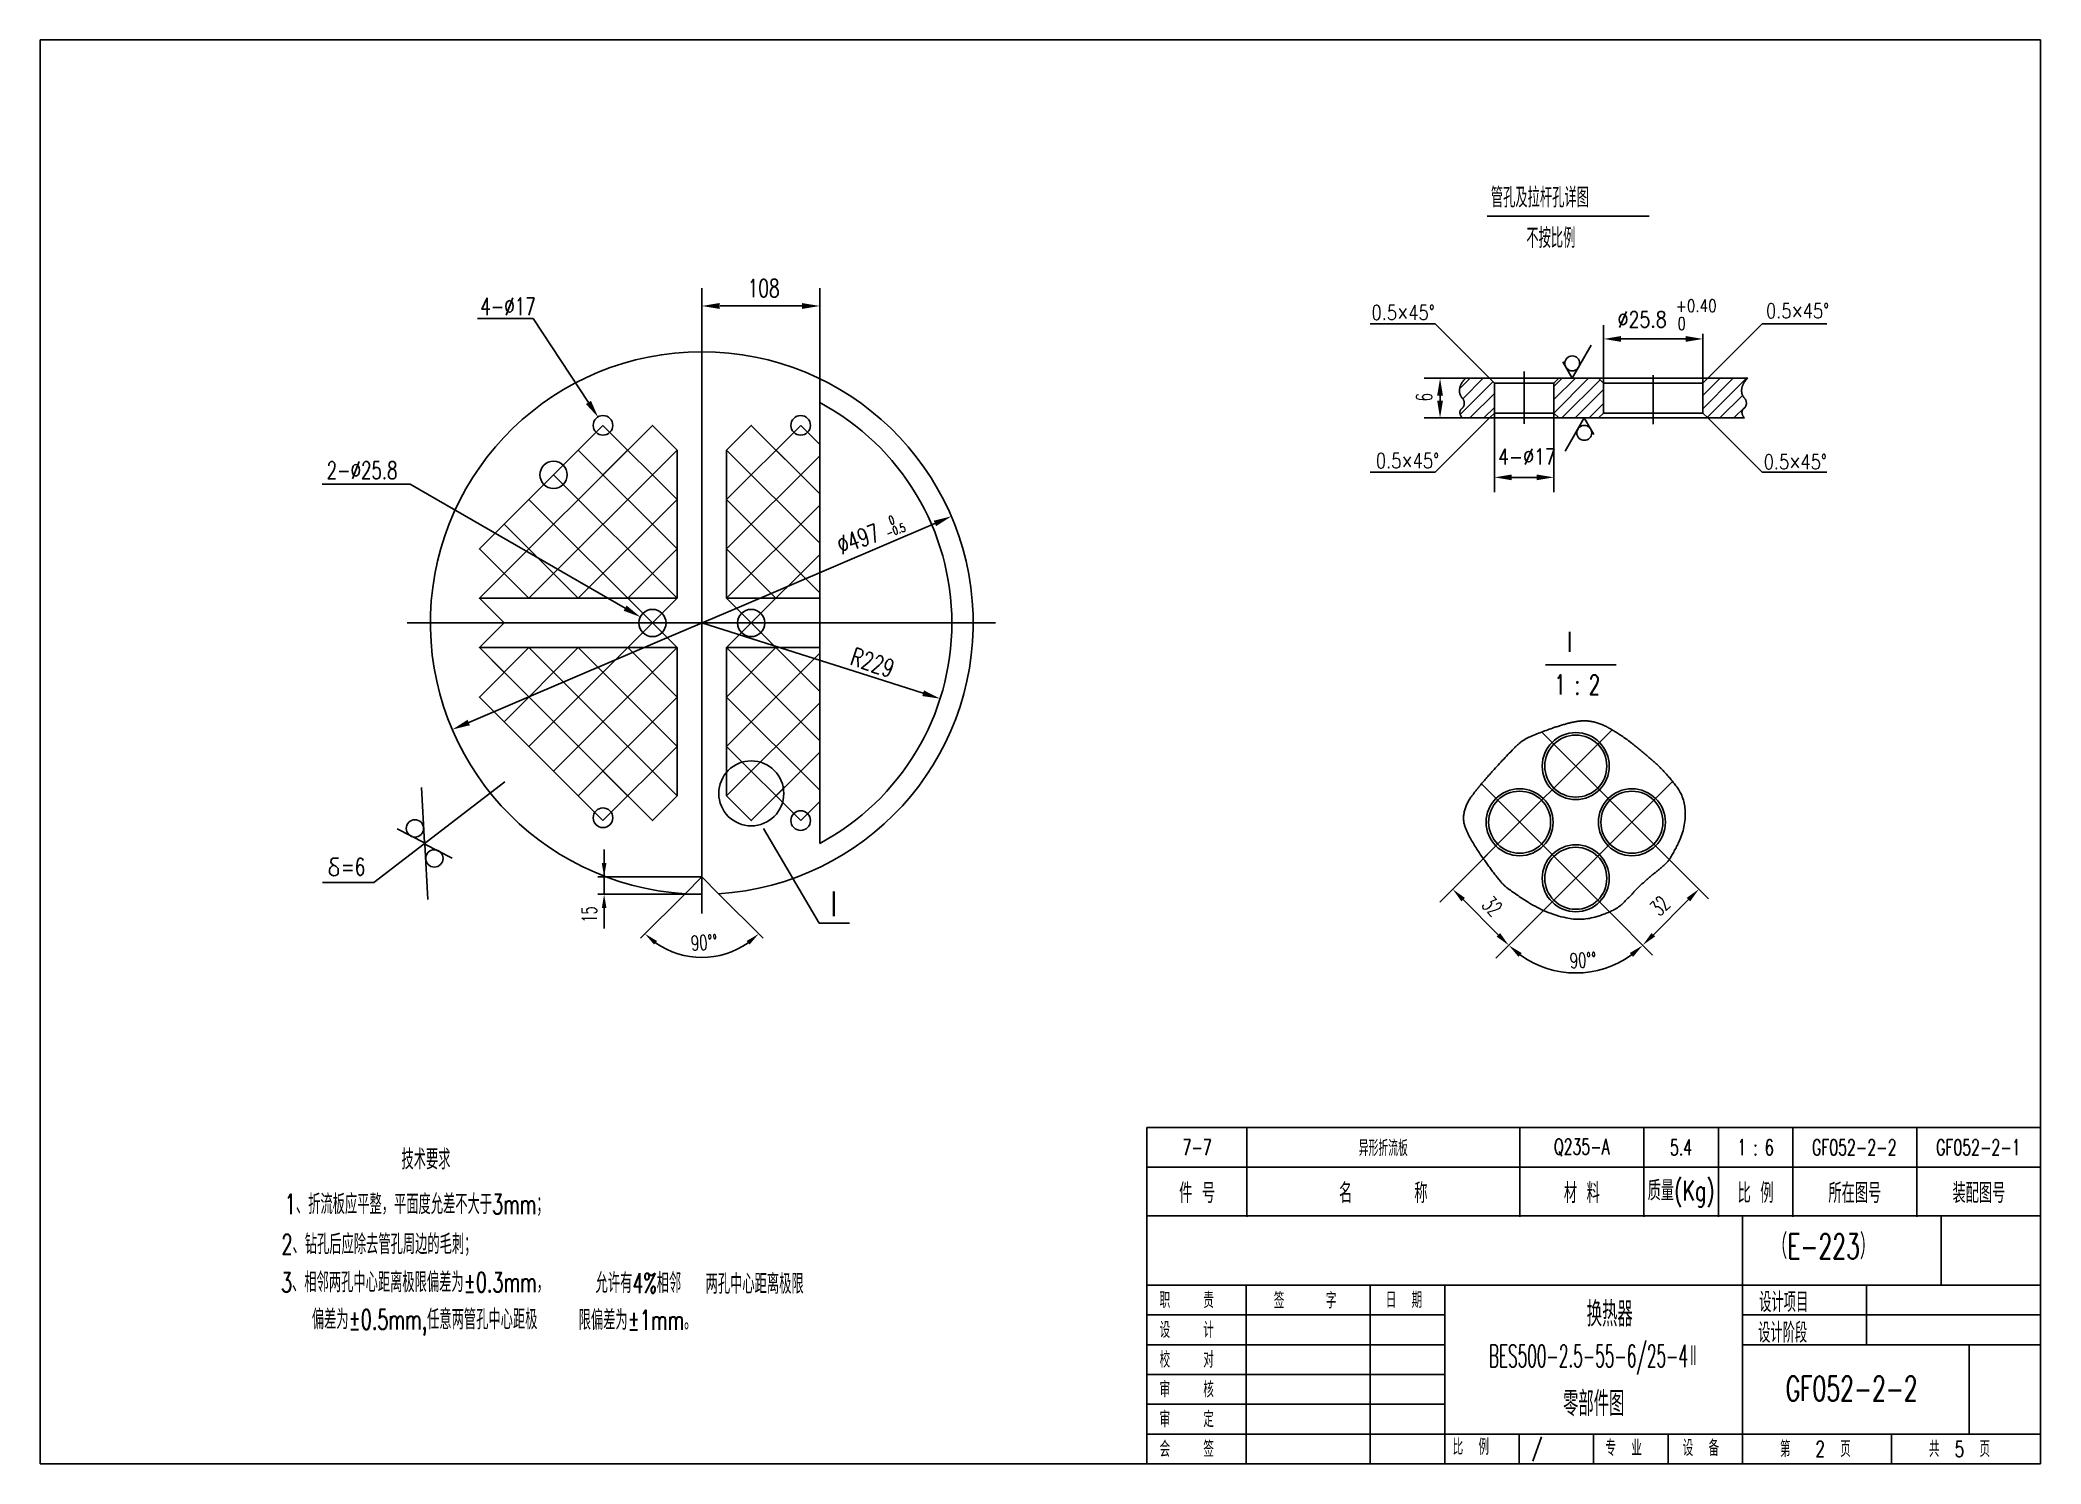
# Model space of a CAD drawing. Extents: x 477 to 880, y 14 to 301.
import ezdxf
from ezdxf.enums import TextEntityAlignment as Align

# ---------------------------------------------------------------- set-up
doc = ezdxf.new("R2010")
doc.units = 0
doc.header["$LTSCALE"] = 10
doc.header["$MEASUREMENT"] = 0
doc.linetypes.add('DASHDOT-M', pattern=[36, 30, -3, 0, -3])
doc.linetypes.add('DIVIDE-M', pattern=[39, 30, -3, 0, -3, 0, -3])
doc.layers.get('0').update_dxf_attribs({"linetype": 'CONTINUOUS'})
for name, color, linetype in [('CDR_DWG1', 4, 'CONTINUOUS'), ('CDR_DWG2', 2, 'CONTINUOUS'), ('CDR_DWG3', 1, 'DASHDOT-M'), ('CDR_DWG4', 3, 'DIVIDE-M')]:
    doc.layers.add(name, color=color, linetype=linetype)
doc.styles.add('HZ', font='romans', dxfattribs={"width": 0.7, "bigfont": 'hz'})

# ---------------------------------------------------------------- blocks, each defined once
blk = doc.blocks.new('SY', base_point=(289.2, -51.1))
blk.add_circle((289.2, -51.1), 9)

msp = doc.modelspace()

# ---------------------------------------------------------------- linework, layer by layer
for p, q in [((477.09, 301.21), (477.09, 14.21)), ((477.09, 301.21), (880.09, 301.21)), ((610.41, 239.85), (610.41, 251.2)), ((634.17, 228.14), (634.17, 251.2)), ((614.11, 247.6), (630.57, 247.6)), ((576.46, 245.05), (565.19, 245.05)), ((587.58, 228.16), (576.46, 245.05)), ((758.14, 243.98), (745.09, 243.98)), ((769.09, 233.03), (758.14, 243.98)), ((792.09, 232.03), (792.09, 243.72)), ((812.09, 232.03), (812.09, 242.02)), ((813.09, 233.03), (824.03, 243.98)), ((824.03, 243.98), (837.08, 243.98)), ((808.59, 240.96), (795.59, 240.96)), ((776.09, 234.41), (776.09, 223.86)), ((764.3, 233.03), (755.94, 233.03)), ((765.18, 233.03), (763.09, 230.94)), ((769.79, 232.33), (763.2, 225.74)), ((767.83, 233.03), (763.71, 228.91)), ((770.09, 229.98), (765.14, 225.03)), ((789.05, 233.03), (782.05, 226.03)), ((786.4, 233.03), (782.09, 228.72)), ((783.74, 233.03), (782.09, 231.38)), ((791.39, 232.73), (783.7, 225.03)), ((792.09, 230.77), (786.35, 225.03)), ((818.22, 233.03), (812.09, 226.9)), ((815.56, 233.03), (812.09, 229.56)), ((820.87, 233.03), (812.98, 225.14)), ((759.14, 228.53), (759.14, 229.53)), ((770.09, 227.15), (767.97, 225.03)), ((770.09, 226.03), (770.09, 210.06)), ((782.09, 226.03), (782.09, 210.06)), ((792.09, 227.94), (789.18, 225.03)), ((820.08, 229.59), (815.52, 225.03)), ((820.52, 227.2), (818.35, 225.03)), ((565.61, 188.69), (600.46, 223.54)), ((565.61, 198.65), (590.5, 223.54)), ((605.44, 208.61), (590.5, 223.54)), ((605.44, 218.56), (600.46, 223.54)), ((615.39, 208.61), (630.33, 223.54)), ((615.39, 218.56), (620.37, 223.54)), ((634.17, 209.74), (620.37, 223.54)), ((634.17, 219.69), (630.33, 223.54)), ((763.65, 225.03), (755.94, 225.03)), ((769.09, 225.03), (758.14, 214.09)), ((813.09, 225.03), (824.03, 214.09)), ((575.57, 188.69), (605.44, 218.56)), ((605.44, 198.65), (585.52, 218.56)), ((634.17, 199.78), (615.39, 218.56)), ((615.39, 198.65), (634.17, 217.43)), ((758.14, 214.09), (745.09, 214.09)), ((824.03, 214.09), (837.08, 214.09)), ((551.67, 211.66), (533.91, 211.66)), ((594.96, 186.7), (551.67, 211.66)), ((605.44, 188.69), (580.55, 213.58)), ((778.59, 213.06), (773.59, 213.06)), ((600.46, 183.71), (575.57, 208.61)), ((585.52, 188.69), (605.44, 208.61)), ((634.17, 189.82), (615.39, 208.61)), ((615.39, 188.69), (634.17, 207.47)), ((585.52, 188.69), (570.59, 203.63)), ((657.38, 203.78), (616.98, 186.52)), ((575.57, 188.69), (565.61, 198.65)), ((595.48, 188.69), (605.44, 198.65)), ((625.35, 188.69), (615.39, 198.65)), ((620.37, 183.71), (634.17, 197.52)), ((570.59, 183.71), (565.61, 188.69)), ((600.46, 183.71), (605.44, 188.69)), ((616.98, 186.52), (603.85, 180.91)), ((620.37, 183.71), (615.39, 188.69)), ((570.59, 183.71), (565.61, 178.74)), ((600.46, 183.71), (575.57, 158.82)), ((600.46, 183.71), (605.44, 178.74)), ((610.41, 183.71), (626.28, 178.68)), ((620.37, 183.71), (615.39, 178.74)), ((620.37, 183.71), (634.17, 169.91)), ((563.45, 163.65), (603.85, 180.91)), ((565.61, 178.74), (600.46, 143.89)), ((575.57, 178.74), (565.61, 168.78)), ((585.52, 178.74), (570.59, 163.8)), ((575.57, 178.74), (605.44, 148.87)), ((605.44, 178.74), (580.55, 153.85)), ((585.52, 178.74), (605.44, 158.82)), ((595.48, 178.74), (605.44, 168.78)), ((615.39, 178.74), (634.17, 159.95)), ((625.35, 178.74), (615.39, 168.78)), ((634.17, 177.61), (615.39, 158.82)), ((642.57, 173.5), (626.28, 178.68)), ((655, 169.55), (642.57, 173.5)), ((565.61, 168.78), (590.5, 143.89)), ((605.44, 168.78), (585.52, 148.87)), ((615.39, 168.78), (634.17, 150)), ((634.17, 167.65), (615.39, 148.87)), ((605.44, 158.82), (590.5, 143.89)), ((615.39, 158.82), (630.33, 143.89)), ((634.17, 157.69), (620.37, 143.89)), ((570.72, 151.68), (544.34, 131.38)), ((554.56, 139.41), (553.95, 150.56)), ((605.44, 148.87), (600.46, 143.89)), ((615.39, 148.87), (620.37, 143.89)), ((634.17, 147.74), (630.33, 143.89)), ((554.56, 139.41), (549.03, 142.22)), ((622.85, 142.26), (634.04, 123.24)), ((554.58, 139.15), (560.11, 136.34)), ((554.58, 139.15), (555.19, 128.01)), ((590.73, 130.78), (590.73, 138.03)), ((768.68, 137.08), (759.08, 127.47)), ((535.46, 134.22), (535.38, 133.98)), ((535.38, 133.98), (535.42, 133.45)), ((535.42, 133.45), (535.45, 133.28)), ((535.45, 133.28), (535.62, 133.06)), ((535.59, 134.44), (535.46, 134.22)), ((535.82, 134.63), (535.59, 134.44)), ((535.62, 133.06), (535.88, 132.89)), ((535.69, 135.57), (535.71, 135.93)), ((535.82, 135.25), (535.69, 135.57)), ((535.71, 135.93), (535.84, 136.12)), ((536.05, 135.03), (535.82, 135.25)), ((535.96, 134.79), (535.82, 134.63)), ((535.84, 136.12), (536.12, 136.31)), ((536.31, 134.87), (535.96, 134.79)), ((536.37, 134.85), (536.05, 135.03)), ((536.12, 136.31), (536.37, 136.34)), ((536.37, 136.34), (537.2, 136.34)), ((536.58, 134.75), (536.37, 134.85)), ((536.77, 134.63), (536.58, 134.75)), ((536.97, 134.46), (536.77, 134.63)), ((536.93, 132.92), (537.14, 133.2)), ((537.14, 134.22), (536.97, 134.46)), ((537.17, 133.9), (537.14, 134.22)), ((537.14, 133.2), (537.17, 133.9)), ((804.56, 136.79), (813.25, 128.1)), ((544.34, 131.38), (534, 131.38)), ((535.88, 132.89), (536.25, 132.77)), ((536.25, 132.77), (536.63, 132.8)), ((536.63, 132.8), (536.93, 132.92)), ((610.41, 132.52), (589.48, 132.52)), ((598.81, 129.04), (589.48, 129.04)), ((590.73, 132.52), (590.73, 129.04)), ((607.05, 129.15), (598.07, 120.17)), ((610.41, 129.04), (598.81, 129.04)), ((613.78, 129.15), (622.76, 120.17)), ((590.73, 126.24), (590.73, 122.13)), ((770.86, 120.87), (763.79, 127.95)), ((780, 125.76), (770.39, 116.16)), ((793.25, 125.48), (801.94, 116.79)), ((802.11, 120.89), (809.18, 127.96)), ((640.19, 123.24), (634.04, 123.24)), ((700.09, 74.02), (880.2, 74.02)), ((700.09, 64.24), (880.09, 64.24)), ((820.08, 14.24), (820.08, 64.24)), ((860.08, 50.24), (860.08, 64.24)), ((720.08, 14.24), (720.08, 50.24)), ((745.08, 14.24), (745.08, 50.24)), ((760.08, 14.24), (760.08, 50.24)), ((845.08, 38.24), (845.08, 50.24)), ((845.08, 38.24), (845.08, 50.24)), ((700.08, 44.24), (760.08, 44.24)), ((820.08, 44.24), (880.08, 44.24)), ((700.08, 38.24), (760.08, 38.24)), ((820.08, 38.24), (880.08, 38.24)), ((865.71, 38.24), (865.71, 20.24)), ((700.08, 32.24), (760.08, 32.24)), ((700.08, 26.24), (760.08, 26.24)), ((700.08, 20.24), (880.08, 20.24)), ((775.08, 14.24), (775.08, 20.24)), ((790.08, 14.24), (790.08, 20.24)), ((805.08, 14.24), (805.08, 20.24)), ((850.08, 14.24), (850.08, 20.24))]:
    msp.add_line(p, q)
for points in [[(789.61, 239.7), (785.76, 233.03), (783.84, 236.37)], [(784.34, 218.37), (788.19, 225.03), (790.11, 221.7)], [(615.39, 188.69), (634.17, 188.69)], [(615.39, 178.74), (634.17, 178.74)]]:
    msp.add_lwpolyline(points)
for centre, radius in [((785.76, 236.03), 1.5), ((788.19, 222.03), 1.5), ((620.38, 149.37), 6.55), ((552.61, 142.3), 1.75), ((556.53, 136.26), 1.75)]:
    msp.add_circle(centre, radius)
for centre, radius, start, end in [((610.41, 132.52), 16.21, 234.91, 305.09), ((786.48, 132.25), 19.08, 234.0169, 305.9831)]:
    msp.add_arc(centre, radius, start, end)
for points in [[(614.01, 247), (614.01, 248.2), (610.41, 247.6)], [(630.57, 247), (630.57, 248.2), (634.17, 247.6)], [(795.59, 241.54), (795.59, 240.37), (792.09, 240.96)], [(808.59, 241.54), (808.59, 240.37), (812.09, 240.96)], [(758.55, 229.53), (759.72, 229.53), (759.14, 233.03)], [(588.08, 228.49), (587.07, 227.83), (589.55, 225.15)], [(758.55, 228.53), (759.72, 228.53), (759.14, 225.03)], [(773.59, 213.64), (773.59, 212.48), (770.09, 213.06)], [(778.59, 213.64), (778.59, 212.48), (782.09, 213.06)], [(657.61, 203.23), (657.14, 204.33), (660.69, 205.2)], [(595.26, 187.22), (594.66, 186.18), (598.08, 184.9)], [(655.18, 170.12), (654.82, 168.98), (658.43, 168.46)], [(563.69, 163.1), (563.22, 164.2), (560.14, 162.23)], [(590.26, 135.32), (591.2, 135.32), (590.73, 132.52)], [(590.26, 126.24), (591.2, 126.24), (590.73, 129.04)], [(764.15, 128.3), (763.44, 127.59), (761.67, 130.07)], [(808.82, 128.31), (809.53, 127.61), (811.3, 130.08)], [(600.8, 118.9), (601.4, 119.61), (598.95, 121.06)], [(619.43, 119.61), (620.03, 118.9), (621.88, 121.06)], [(771.22, 121.23), (770.51, 120.52), (772.99, 118.75)], [(801.75, 121.24), (802.46, 120.54), (799.98, 118.77)], [(774.94, 116.42), (775.59, 117.19), (772.99, 118.75)], [(797.37, 117.19), (798.02, 116.42), (799.97, 118.75)]]:
    msp.add_solid(points)
at = {"layer": 'CDR_DWG1'}
for p, q in [((880.09, 301.21), (880.09, 14.21)), ((769.54, 233.03), (764.3, 233.03)), ((770.09, 232.03), (769.09, 233.03)), ((782.63, 233.03), (769.54, 233.03)), ((770.09, 226.03), (770.09, 232.03)), ((782.09, 232.03), (770.09, 232.03)), ((782.09, 232.03), (783.09, 233.03)), ((782.09, 226.03), (782.09, 232.03)), ((791.54, 233.03), (782.63, 233.03)), ((792.09, 232.03), (791.09, 233.03)), ((812.63, 233.03), (791.54, 233.03)), ((812.09, 232.03), (792.09, 232.03)), ((792.09, 226.03), (792.09, 232.03)), ((812.09, 232.03), (813.09, 233.03)), ((812.09, 226.03), (812.09, 232.03)), ((821.13, 233.03), (812.63, 233.03)), ((634.17, 139.29), (634.17, 228.14)), ((770.09, 226.03), (769.09, 225.03)), ((782.09, 226.03), (770.09, 226.03)), ((782.09, 226.03), (783.09, 225.03)), ((792.09, 226.03), (791.09, 225.03)), ((812.09, 226.03), (792.09, 226.03)), ((812.09, 226.03), (813.09, 225.03)), ((820.48, 225.03), (763.65, 225.03)), ((610.41, 132.52), (607.05, 129.15)), ((610.41, 132.52), (613.78, 129.15)), ((700.09, 82.02), (880.2, 82.02)), ((700.09, 64.02), (700.09, 82.02)), ((720.2, 64.02), (720.2, 82.02)), ((775.2, 64.02), (775.2, 82.02)), ((800.2, 64.02), (800.2, 82.02)), ((815.2, 64.02), (815.2, 82.02)), ((830.2, 64.02), (830.2, 82.02)), ((855.2, 64.02), (855.2, 82.02)), ((700.09, 64.24), (700.09, 14.21)), ((700.09, 64.24), (880.09, 64.24)), ((820.08, 14.24), (820.08, 64.24)), ((700.08, 50.24), (880.08, 50.24)), ((880.09, 14.21), (477.09, 14.21))]:
    msp.add_line(p, q, dxfattribs=at)
for points in [[(605.44, 188.69), (565.61, 188.69), (570.59, 193.67), (565.61, 198.65), (585.52, 218.56), (590.5, 213.58), (600.46, 223.54), (605.44, 218.56), (605.44, 188.69)], [(634.17, 217.43), (630.33, 213.58), (620.37, 223.54), (615.39, 218.56), (615.39, 188.69)], [(605.44, 178.74), (565.61, 178.74), (570.59, 173.76), (565.61, 168.78), (585.52, 148.87), (590.5, 153.85), (600.46, 143.89), (605.44, 148.87), (605.44, 178.74)], [(634.17, 150), (630.33, 153.85), (620.37, 143.89), (615.39, 148.87), (615.39, 178.74)]]:
    msp.add_lwpolyline(points, dxfattribs=at)
for centre, radius in [((580.55, 213.58), 2.75), ((600.46, 183.71), 2.75), ((620.37, 183.71), 2.75), ((786.48, 154.87), 6.75), ((786.48, 154.87), 6.25), ((775.17, 143.56), 6.75), ((775.17, 143.56), 6.25), ((797.79, 143.56), 6.75), ((797.79, 143.56), 6.25), ((786.48, 132.25), 6.75), ((786.48, 132.25), 6.25)]:
    msp.add_circle(centre, radius, dxfattribs=at)
for radius, start, end in [(54.67, 273.5352, 266.4648), (50.38, 298.1392, 61.8608)]:
    msp.add_arc((610.41, 183.71), radius, start, end, dxfattribs=at)
at = {"layer": 'CDR_DWG2'}
for p, q in [((768.66, 265.72), (801.28, 265.72)), ((780.39, 175.26), (794.63, 175.26))]:
    msp.add_line(p, q, dxfattribs=at)
at = {"layer": 'CDR_DWG3', "linetype": 'DASHDOT-M'}
for p, q in [((610.41, 183.71), (610.41, 239.85)), ((802.09, 233.67), (802.09, 223.77)), ((551.02, 183.71), (610.41, 183.71)), ((610.41, 183.71), (610.41, 125.18)), ((669.6, 183.71), (610.41, 183.71)), ((767.84, 136.23), (793.78, 162.18)), ((805.31, 136.04), (779.62, 161.73)), ((793.25, 125.48), (767.46, 151.26)), ((780, 125.76), (805.99, 151.76))]:
    msp.add_line(p, q, dxfattribs=at)
at = {"layer": 'CDR_DWG4', "linetype": 'DIVIDE-M'}
for points in [[(764.3, 233.03, 0.09287), (763.38, 231.84, 0.107934), (763.05, 230.58, 0.198032), (763.63, 229.02, -0.243275), (763.99, 227.68, -0.177796), (763.51, 226.91, 0.2131), (763.14, 226.24, 0.1198), (763.24, 225.63, 0.101396), (763.65, 225.03)], [(821.13, 233.03, 0.09287), (820.21, 231.84, 0.107934), (819.89, 230.58, 0.198032), (820.46, 229.02, -0.243275), (820.82, 227.68, -0.177796), (820.34, 226.91, 0.2131), (819.97, 226.24, 0.1198), (820.07, 225.63, 0.101396), (820.48, 225.03)]]:
    msp.add_lwpolyline(points, format="xyb", dxfattribs=at)
msp.add_lwpolyline([(767.84, 136.23, -0.023977), (765.34, 140.14, -0.041569), (764.2, 142.56, -0.136871), (763.97, 145.41, -0.111271), (765.36, 148.6, -0.01502), (767.1, 150.83, -0.010523), (769.74, 153.88, -0.009998), (774.22, 158.64, -0.037701), (775.53, 159.79, -0.059647), (777.11, 160.71, -0.020375), (782.09, 162.62, -0.017092), (785.15, 163.54, -0.029449), (786.98, 163.91, -0.087448), (789.9, 163.8, -0.076351), (793.02, 162.62, -0.014588), (795.3, 161.24, -0.01865), (797.01, 160.05, -0.009886), (798.75, 158.68, -0.005092), (802.03, 155.93, -0.029478), (804.07, 153.97, -0.020788), (806.66, 150.92, -0.149114), (808.51, 146.1, -0.123357), (807.43, 139.99, -0.031047), (805.59, 136.46, -0.070606), (804.48, 135.1, -0.019019), (802.31, 133.26, 0.018662), (800.1, 131.37, 0.020772), (797.95, 129.23, -0.020092), (795.73, 127, -0.075492), (793.92, 125.78, -0.042645), (790.32, 124.43, -0.12342), (784.55, 124.27, -0.085917), (776.94, 127.39, -0.018798), (772.8, 130.21, -0.055143), (771.54, 131.37, -0.015916), (770.18, 133.04, -0.008606)], format="xyb", close=True, dxfattribs=at)

# ---------------------------------------------------------------- block references
at = {"layer": 'CDR_DWG1', "xscale": 0.2200000000000273, "yscale": 0.2200000000000273, "zscale": 0.22}
for p in [(590.5, 223.54), (630.33, 223.54), (590.5, 144.45), (630.33, 143.89)]:
    msp.add_blockref('SY', p, dxfattribs=at)

# ---------------------------------------------------------------- texts
at = {"style": 'HZ'}
for s, height, width, p in [('108', 3.6, 0.7, (619.61, 249.4)), ('4-%%C17', 3.5, 0.7, (565.79, 245.77)), ('0.5×45%%D', 3, 0.8, (745.33, 244.78)), ('%%C25.8', 3.2, 0.8, (794.92, 243.29)), ('+0.40', 2.5, 0.8, (806.63, 246.39)), ('0.5×45%%D', 3, 0.8, (824.8, 245.12)), ('0', 2.5, 0.8, (806.96, 242.8)), ('0.5×45%%D', 3, 0.8, (746.22, 214.92)), ('4-%%c17', 3.2, 0.8, (770.83, 215.63)), ('0.5×45%%D', 3, 0.8, (824.34, 214.7)), ('2-%%C25.8', 3.5, 0.7, (534.83, 212.73)), ('=6', 3.5, 0.7, (537.76, 132.83)), ('技术要求', 4, 0.65, (549.9, 73.59)), ('1、折流板应平整，平面度允差不大于3mm；', 4, 0.65, (526.41, 64.56)), ('2、钻孔后应除去管孔周边的毛刺；', 4, 0.65, (525.73, 56.5)), ('（E-223）', 5, 0.65, (826.01, 55.57)), ('3、相邻两孔中心距离极限偏差为%%P0.3mm，', 4, 0.65, (525.63, 48.83)), ('允许有4%%%相邻', 4, 0.65, (589.01, 48.67)), ('两孔中心距离极限', 4, 0.65, (611.17, 48.51)), ('职    责', 3.2, 0.7, (702.64, 45.62)), ('签     字', 3.2, 0.7, (725.65, 45.57)), ('日  期', 3.2, 0.7, (748.2, 45.66)), ('设计项目', 4, 0.65, (823.43, 44.82)), ('  偏差为%%p0.5mm,任意两管孔中心距极', 4, 0.65, (528.27, 41.34)), ('限偏差为%%p1mm。', 4, 0.65, (585.6, 41.23)), ('设    计', 3.2, 0.7, (702.64, 39.62)), ('设计阶段', 4, 0.65, (823.22, 38.67)), ('校    对', 3.2, 0.7, (702.64, 33.62)), ('审    核', 3.2, 0.7, (702.64, 27.62)), ('GF052-2-2', 5, 0.65, (828.75, 26.91)), ('审    定', 3.2, 0.7, (702.64, 21.62)), ('会    签', 3.2, 0.7, (702.64, 15.62)), ('比  例', 3.2, 0.7, (761.67, 16.04)), ('/', 3.2, 0.7, (777.63, 15.86)), ('专  业', 3.2, 0.7, (792.45, 15.84)), ('设  备', 3.2, 0.7, (808.02, 15.83)), ('第   2  页', 3.2, 0.7, (827.62, 15.63)), ('共  5  页', 3.2, 0.7, (857.62, 15.63))]:
    msp.add_text(s, height=height, dxfattribs=dict(at, width=width)).set_placement(p)
for s, height, rotation, width, p in [('6', 3.2, 90, 0.6, (757.54, 228.39)), ('%%c497', 3.6, 19.8686, 0.7, (638.5, 197.48)), ('-0.5', 1.7, 19.8686, 0.7, (647.95, 200.95)), ('0', 1.7, 19.8686, 0.7, (648.45, 203.46)), ('R229', 3.6, 341.5701, 0.7, (640.1, 175.4)), ('15', 3, 90, 0.65, (589.23, 123.29)), ('32', 3.2, 315, 0.6, (767.33, 126.67)), ('32', 3.2, 45, 0.6, (803.38, 124.42)), ('90%%d%%d', 3, 3.5158, 0.65, (608.32, 117.65)), ('90%%d%%d', 3, 2.8422, 0.65, (785.36, 114.13))]:
    msp.add_text(s, height=height, rotation=rotation, dxfattribs=dict(at, width=width)).set_placement(p)
at = {"style": 'HZ', "width": 0.7}
msp.add_text('I', height=5, dxfattribs=at).set_placement((636.99, 124.61), align=Align.CENTER)
at = {"style": 'HZ'}
for s, height, width, p in [('7-7', 3.2, 0.65, (710.2, 78.02)), ('异形折流板', 3.2, 0.65, (747.7, 78.02)), ('Q235-A', 3.2, 0.65, (787.7, 78.02)), ('5.4', 3.2, 0.65, (807.7, 78.02)), ('1 : 6', 3.2, 0.65, (822.7, 78.02)), ('GF052-2-2', 3.2, 0.65, (842.59, 78.02)), ('GF052-2-1', 3.2, 0.65, (867.59, 78.02)), ('件 号', 4, 0.7, (710.2, 69.02)), ('名      称', 4, 0.7, (747.7, 69.02)), ('材 料', 4, 0.7, (787.7, 69.02)), ('质量(Kg)', 4, 0.7, (807.7, 69.02)), ('比 例', 4, 0.7, (822.7, 69.02)), ('所在图号', 4, 0.7, (842.7, 69.02)), ('装配图号', 4, 0.7, (867.7, 69.02)), ('换热器', 5, 0.65, (793.32, 44.67)), ('BES500-2.5-55-6/25-4Ⅱ', 4.5, 0.5, (790.12, 35.67)), ('零部件图', 5, 0.65, (790.09, 26.61))]:
    msp.add_text(s, height=height, dxfattribs=dict(at, width=width)).set_placement(p, align=Align.MIDDLE)
at = {"layer": 'CDR_DWG2', "style": 'HZ', "width": 0.65}
for s, p in [('管孔及拉杆孔详图', (769.37, 267.46)), ('不按比例', (776.52, 259.29)), ('I', (784.79, 177.9)), ('1 : 2', (782.21, 169.27))]:
    msp.add_text(s, height=4, dxfattribs=at).set_placement(p)

doc.saveas('drawing.dxf')
